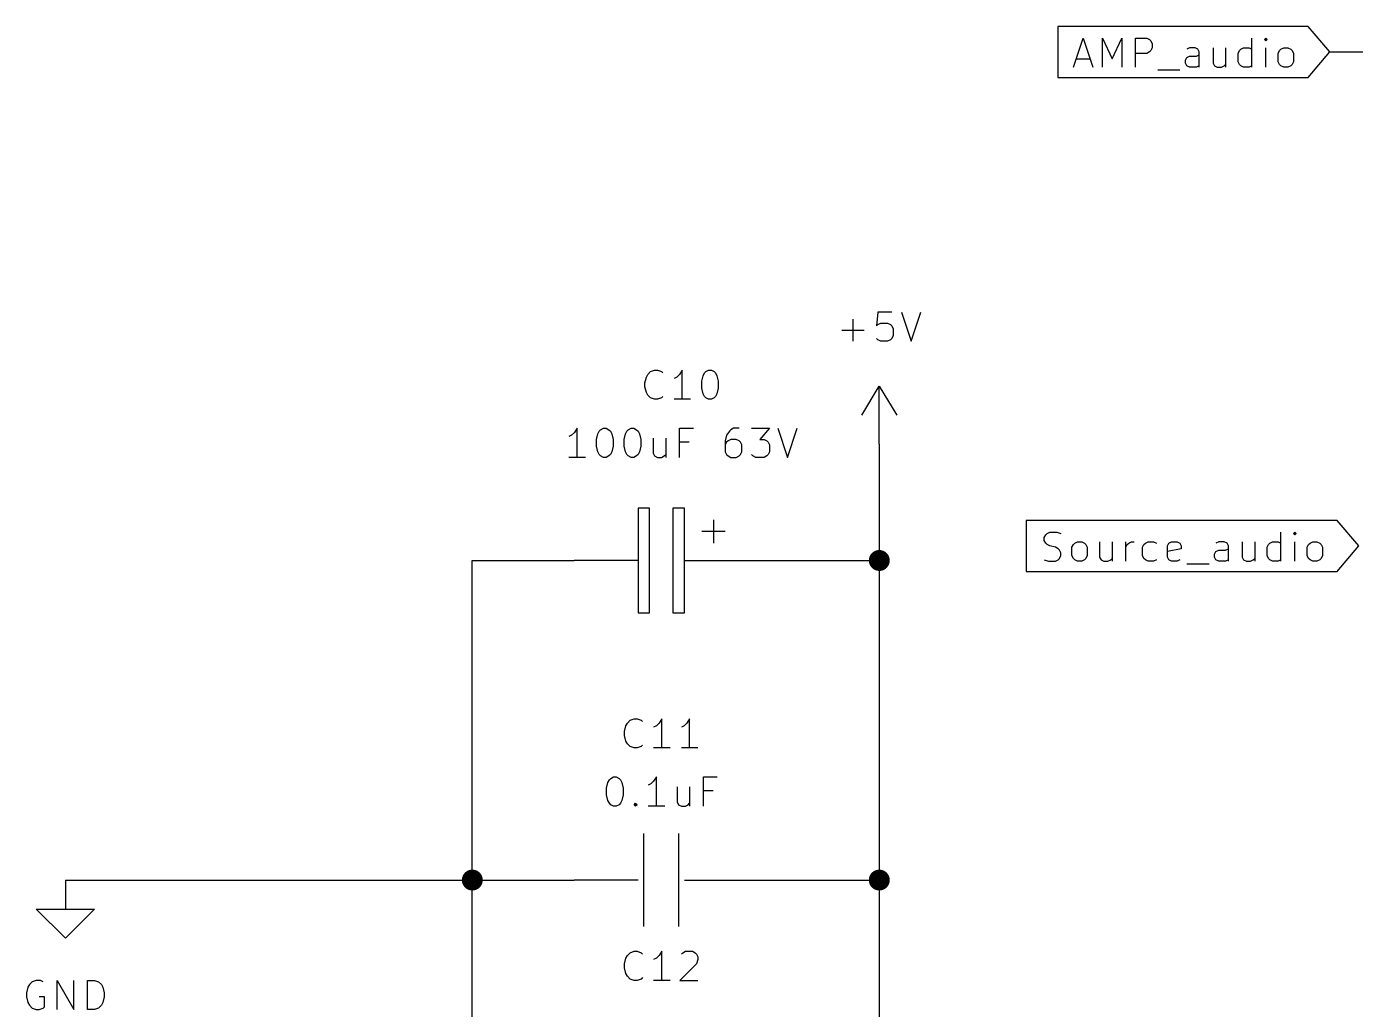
# Model space of a CAD drawing. Extents: x 0.3 to 16.3, y -11.7 to -0.2.
# Drawn here: x 10.558 to 12.844, y -5.473 to -3.781 of the extents above; entities that cross this region are included whole.
import ezdxf

# ---------------------------------------------------------------- set-up
doc = ezdxf.new("R2010")
doc.units = 0
doc.header["$MEASUREMENT"] = 0
doc.layers.add('BLACK', color=7, linetype='CONTINUOUS')

msp = doc.modelspace()

# ---------------------------------------------------------------- linework, layer by layer
at = {"layer": 'BLACK', "linetype": 'CONTINUOUS'}
for p, q in [((12.7625, -3.78124), (12.3321, -3.78124)), ((12.3321, -3.78124), (12.3321, -3.825)), ((12.8, -3.825), (12.7625, -3.78124)), ((12.3588, -3.85119), (12.3754, -3.80119)), ((12.3754, -3.80119), (12.3921, -3.85119)), ((12.4088, -3.85119), (12.4088, -3.80119)), ((12.4088, -3.80119), (12.4254, -3.83691)), ((12.4254, -3.83691), (12.4421, -3.80119)), ((12.4421, -3.80119), (12.4421, -3.85119)), ((12.4659, -3.85119), (12.4659, -3.80119)), ((12.4659, -3.80119), (12.485, -3.80119)), ((12.485, -3.80119), (12.4897, -3.80357)), ((12.4897, -3.80357), (12.4921, -3.80595)), ((12.4921, -3.80595), (12.4945, -3.81072)), ((12.4945, -3.81072), (12.4945, -3.81786)), ((12.6659, -3.85119), (12.6659, -3.80119)), ((12.6897, -3.80119), (12.6873, -3.80357)), ((12.6873, -3.80357), (12.6897, -3.80595)), ((12.6921, -3.80357), (12.6897, -3.80119)), ((12.6897, -3.80119), (12.6897, -3.80595)), ((12.6897, -3.80595), (12.6921, -3.80357)), ((12.3321, -3.825), (12.3321, -3.86876)), ((12.3635, -3.83691), (12.3873, -3.83691)), ((12.485, -3.82738), (12.4659, -3.82738)), ((12.4897, -3.825), (12.485, -3.82738)), ((12.4921, -3.82262), (12.4897, -3.825)), ((12.4945, -3.81786), (12.4921, -3.82262)), ((12.5516, -3.83929), (12.554, -3.83452)), ((12.5516, -3.84405), (12.5516, -3.83929)), ((12.5588, -3.81786), (12.554, -3.82024)), ((12.554, -3.83452), (12.5588, -3.83215)), ((12.5683, -3.81786), (12.5588, -3.81786)), ((12.5588, -3.83215), (12.5707, -3.83215)), ((12.5731, -3.82024), (12.5683, -3.81786)), ((12.5707, -3.83215), (12.5754, -3.82976)), ((12.5754, -3.825), (12.5731, -3.82024)), ((12.5754, -3.85119), (12.5754, -3.825)), ((12.5993, -3.81786), (12.5993, -3.84405)), ((12.6207, -3.81786), (12.6207, -3.85119)), ((12.6421, -3.82738), (12.6445, -3.82262)), ((12.6421, -3.84167), (12.6421, -3.82738)), ((12.6445, -3.82262), (12.6469, -3.82024)), ((12.6469, -3.82024), (12.6516, -3.81786)), ((12.6516, -3.81786), (12.6612, -3.81786)), ((12.6612, -3.81786), (12.6659, -3.82024)), ((12.6897, -3.85119), (12.6897, -3.81786)), ((12.7112, -3.82738), (12.7135, -3.82262)), ((12.7112, -3.84167), (12.7112, -3.82738)), ((12.7135, -3.82262), (12.7159, -3.82024)), ((12.7159, -3.82024), (12.7207, -3.81786)), ((12.7207, -3.81786), (12.7278, -3.81786)), ((12.7278, -3.81786), (12.7326, -3.82024)), ((12.7326, -3.82024), (12.735, -3.82262)), ((12.735, -3.82262), (12.7373, -3.82738)), ((12.7373, -3.82738), (12.7373, -3.84167)), ((12.7625, -3.86876), (12.8, -3.825)), ((12.8, -3.825), (13, -3.825)), ((12.504, -3.85595), (12.5421, -3.85595)), ((12.554, -3.84881), (12.5516, -3.84405)), ((12.5588, -3.85119), (12.554, -3.84881)), ((12.5707, -3.85119), (12.5588, -3.85119)), ((12.5754, -3.84881), (12.5707, -3.85119)), ((12.5993, -3.84405), (12.6016, -3.84881)), ((12.6016, -3.84881), (12.6064, -3.85119)), ((12.6064, -3.85119), (12.6135, -3.85119)), ((12.6135, -3.85119), (12.6183, -3.84881)), ((12.6183, -3.84881), (12.6207, -3.84643)), ((12.6445, -3.84643), (12.6421, -3.84167)), ((12.6469, -3.84881), (12.6445, -3.84643)), ((12.6516, -3.85119), (12.6469, -3.84881)), ((12.6612, -3.85119), (12.6516, -3.85119)), ((12.6659, -3.84881), (12.6612, -3.85119)), ((12.7135, -3.84643), (12.7112, -3.84167)), ((12.7159, -3.84881), (12.7135, -3.84643)), ((12.7207, -3.85119), (12.7159, -3.84881)), ((12.7278, -3.85119), (12.7207, -3.85119)), ((12.7326, -3.84881), (12.7278, -3.85119)), ((12.735, -3.84643), (12.7326, -3.84881)), ((12.7373, -3.84167), (12.735, -3.84643)), ((12.3321, -3.86876), (12.7625, -3.86876)), ((12.0226, -4.27261), (12.0202, -4.29642)), ((12.0464, -4.27261), (12.0226, -4.27261)), ((12.0631, -4.27261), (12.0798, -4.32261)), ((12.0798, -4.32261), (12.0964, -4.27261)), ((11.9798, -4.32261), (11.9798, -4.28452)), ((12.0202, -4.29642), (12.0226, -4.29404)), ((12.0226, -4.29404), (12.0274, -4.29166)), ((12.0274, -4.29166), (12.0393, -4.29166)), ((12.0393, -4.29166), (12.044, -4.29404)), ((12.044, -4.29404), (12.0464, -4.29642)), ((12.0464, -4.29642), (12.0488, -4.30119)), ((11.9607, -4.30357), (11.9988, -4.30357)), ((12.0226, -4.32023), (12.0202, -4.31785)), ((12.0464, -4.31785), (12.044, -4.32023)), ((12.0488, -4.31309), (12.0464, -4.31785)), ((12.0488, -4.30119), (12.0488, -4.31309)), ((12.0274, -4.32261), (12.0226, -4.32023)), ((12.0393, -4.32261), (12.0274, -4.32261)), ((12.044, -4.32023), (12.0393, -4.32261)), ((11.6219, -4.39404), (11.6243, -4.38452)), ((11.6243, -4.38452), (11.6267, -4.37976)), ((11.6267, -4.37976), (11.6314, -4.375)), ((11.6314, -4.375), (11.6386, -4.37261)), ((11.6386, -4.37261), (11.6433, -4.37261)), ((11.6433, -4.37261), (11.6505, -4.375)), ((11.6505, -4.375), (11.6529, -4.37737)), ((11.6767, -4.38452), (11.6719, -4.3869)), ((11.6814, -4.37976), (11.6767, -4.38452)), ((11.6862, -4.37261), (11.6814, -4.37976)), ((11.6862, -4.42261), (11.6862, -4.37261)), ((11.7195, -4.39166), (11.7219, -4.38214)), ((11.7219, -4.38214), (11.7243, -4.37737)), ((11.7243, -4.37737), (11.7267, -4.375)), ((11.7267, -4.375), (11.7314, -4.37261)), ((11.7314, -4.37261), (11.7362, -4.37261)), ((11.7362, -4.37261), (11.7409, -4.375)), ((11.7409, -4.375), (11.7433, -4.37737)), ((11.7433, -4.37737), (11.7457, -4.38214)), ((11.7457, -4.38214), (11.7481, -4.39166)), ((11.6219, -4.40119), (11.6219, -4.39404)), ((11.6243, -4.41071), (11.6219, -4.40119)), ((11.6267, -4.41547), (11.6243, -4.41071)), ((11.7195, -4.40357), (11.7195, -4.39166)), ((11.7219, -4.41309), (11.7195, -4.40357)), ((11.7481, -4.40357), (11.7457, -4.41309)), ((11.7481, -4.39166), (11.7481, -4.40357)), ((11.995, -4.45), (12.025, -4.4)), ((12.025, -4.5), (12.025, -4.4)), ((12.025, -4.4), (12.055, -4.45)), ((11.6314, -4.42023), (11.6267, -4.41547)), ((11.6386, -4.42261), (11.6314, -4.42023)), ((11.6433, -4.42261), (11.6386, -4.42261)), ((11.6505, -4.42023), (11.6433, -4.42261)), ((11.6529, -4.41785), (11.6505, -4.42023)), ((11.7005, -4.42261), (11.6719, -4.42261)), ((11.7243, -4.41785), (11.7219, -4.41309)), ((11.7267, -4.42023), (11.7243, -4.41785)), ((11.7314, -4.42261), (11.7267, -4.42023)), ((11.7362, -4.42261), (11.7314, -4.42261)), ((11.7409, -4.42023), (11.7362, -4.42261)), ((11.7433, -4.41785), (11.7409, -4.42023)), ((11.7457, -4.41309), (11.7433, -4.41785)), ((11.5005, -4.47976), (11.4957, -4.48452)), ((11.5052, -4.47261), (11.5005, -4.47976)), ((11.5052, -4.52261), (11.5052, -4.47261)), ((11.5409, -4.48214), (11.5433, -4.47737)), ((11.5433, -4.47737), (11.5457, -4.475)), ((11.5457, -4.475), (11.5505, -4.47261)), ((11.5505, -4.47261), (11.5552, -4.47261)), ((11.5552, -4.47261), (11.56, -4.475)), ((11.56, -4.475), (11.5624, -4.47737)), ((11.5624, -4.47737), (11.5648, -4.48214)), ((11.5886, -4.48214), (11.5909, -4.47737)), ((11.5909, -4.47737), (11.5933, -4.475)), ((11.5933, -4.475), (11.5981, -4.47261)), ((11.5981, -4.47261), (11.6029, -4.47261)), ((11.6029, -4.47261), (11.6076, -4.475)), ((11.6076, -4.475), (11.61, -4.47737)), ((11.61, -4.47737), (11.6124, -4.48214)), ((11.6814, -4.52261), (11.6814, -4.47261)), ((11.6814, -4.47261), (11.7052, -4.47261)), ((11.7671, -4.47737), (11.7624, -4.48452)), ((11.7695, -4.475), (11.7671, -4.47737)), ((11.7743, -4.47261), (11.7695, -4.475)), ((11.7838, -4.47261), (11.7743, -4.47261)), ((11.8052, -4.47261), (11.8362, -4.47261)), ((11.8362, -4.47261), (11.8195, -4.49166)), ((11.8505, -4.47261), (11.8671, -4.52261)), ((11.8671, -4.52261), (11.8838, -4.47261)), ((11.4957, -4.48452), (11.4909, -4.4869)), ((11.5386, -4.49166), (11.5409, -4.48214)), ((11.5386, -4.50357), (11.5386, -4.49166)), ((11.5648, -4.48214), (11.5671, -4.49166)), ((11.5671, -4.49166), (11.5671, -4.50357)), ((11.5862, -4.49166), (11.5886, -4.48214)), ((11.5862, -4.50357), (11.5862, -4.49166)), ((11.6124, -4.48214), (11.6148, -4.49166)), ((11.6148, -4.49166), (11.6148, -4.50357)), ((11.6362, -4.48928), (11.6362, -4.51547)), ((11.6576, -4.48928), (11.6576, -4.52261)), ((11.6981, -4.49642), (11.6814, -4.49642)), ((11.7624, -4.48452), (11.76, -4.49404)), ((11.76, -4.49404), (11.76, -4.51309)), ((11.7624, -4.49642), (11.76, -4.50119)), ((11.7648, -4.49404), (11.7624, -4.49642)), ((11.7695, -4.49166), (11.7648, -4.49404)), ((11.779, -4.49166), (11.7695, -4.49166)), ((11.7838, -4.49404), (11.779, -4.49166)), ((11.7862, -4.49642), (11.7838, -4.49404)), ((11.7886, -4.50119), (11.7862, -4.49642)), ((11.7886, -4.51309), (11.7886, -4.50119)), ((11.8195, -4.49166), (11.8267, -4.49166)), ((11.8267, -4.49166), (11.8314, -4.49404)), ((11.8314, -4.49404), (11.8338, -4.49642)), ((11.8338, -4.49642), (11.8362, -4.50119)), ((11.8362, -4.50119), (11.8362, -4.51309)), ((12.025, -4.5), (12.025, -4.7)), ((11.5195, -4.52261), (11.4909, -4.52261)), ((11.5409, -4.51309), (11.5386, -4.50357)), ((11.5433, -4.51785), (11.5409, -4.51309)), ((11.5457, -4.52023), (11.5433, -4.51785)), ((11.5505, -4.52261), (11.5457, -4.52023)), ((11.5552, -4.52261), (11.5505, -4.52261)), ((11.56, -4.52023), (11.5552, -4.52261)), ((11.5624, -4.51785), (11.56, -4.52023)), ((11.5648, -4.51309), (11.5624, -4.51785)), ((11.5671, -4.50357), (11.5648, -4.51309)), ((11.5886, -4.51309), (11.5862, -4.50357)), ((11.5909, -4.51785), (11.5886, -4.51309)), ((11.5933, -4.52023), (11.5909, -4.51785)), ((11.5981, -4.52261), (11.5933, -4.52023)), ((11.6029, -4.52261), (11.5981, -4.52261)), ((11.6076, -4.52023), (11.6029, -4.52261)), ((11.61, -4.51785), (11.6076, -4.52023)), ((11.6124, -4.51309), (11.61, -4.51785)), ((11.6148, -4.50357), (11.6124, -4.51309)), ((11.6362, -4.51547), (11.6386, -4.52023)), ((11.6386, -4.52023), (11.6433, -4.52261)), ((11.6433, -4.52261), (11.6505, -4.52261)), ((11.6505, -4.52261), (11.6552, -4.52023)), ((11.6552, -4.52023), (11.6576, -4.51785)), ((11.76, -4.51309), (11.7624, -4.51785)), ((11.7624, -4.51785), (11.7648, -4.52023)), ((11.7648, -4.52023), (11.7695, -4.52261)), ((11.7695, -4.52261), (11.779, -4.52261)), ((11.779, -4.52261), (11.7838, -4.52023)), ((11.7838, -4.52023), (11.7862, -4.51785)), ((11.7862, -4.51785), (11.7886, -4.51309)), ((11.8076, -4.52023), (11.8052, -4.51785)), ((11.8124, -4.52261), (11.8076, -4.52023)), ((11.8267, -4.52261), (11.8124, -4.52261)), ((11.8314, -4.52023), (11.8267, -4.52261)), ((11.8338, -4.51785), (11.8314, -4.52023)), ((11.8362, -4.51309), (11.8338, -4.51785)), ((11.63, -4.61), (11.61, -4.61)), ((11.61, -4.61), (11.61, -4.79)), ((11.63, -4.79), (11.63, -4.61)), ((11.67, -4.61), (11.67, -4.79)), ((11.69, -4.61), (11.67, -4.61)), ((11.69, -4.79), (11.69, -4.61)), ((11.74, -4.63), (11.74, -4.67)), ((12.8125, -4.63124), (12.2774, -4.63124)), ((12.2774, -4.63124), (12.2774, -4.675)), ((12.85, -4.675), (12.8125, -4.63124)), ((11.76, -4.65), (11.72, -4.65)), ((12.3088, -4.66072), (12.3112, -4.65595)), ((12.3088, -4.66548), (12.3088, -4.66072)), ((12.3112, -4.65595), (12.3135, -4.65357)), ((12.3135, -4.65357), (12.3183, -4.65119)), ((12.3183, -4.65119), (12.3302, -4.65119)), ((12.3302, -4.65119), (12.3373, -4.65357)), ((12.7159, -4.70119), (12.7159, -4.65119)), ((12.7397, -4.65119), (12.7373, -4.65357)), ((12.7373, -4.65357), (12.7397, -4.65595)), ((12.7421, -4.65357), (12.7397, -4.65119)), ((12.7397, -4.65119), (12.7397, -4.65595)), ((12.7397, -4.65595), (12.7421, -4.65357)), ((12.2774, -4.675), (12.2774, -4.71876)), ((12.3112, -4.67024), (12.3088, -4.66548)), ((12.3135, -4.67262), (12.3112, -4.67024)), ((12.3183, -4.675), (12.3135, -4.67262)), ((12.3278, -4.67738), (12.3183, -4.675)), ((12.3326, -4.67976), (12.3278, -4.67738)), ((12.335, -4.68215), (12.3326, -4.67976)), ((12.3373, -4.68691), (12.335, -4.68215)), ((12.3564, -4.67738), (12.3588, -4.67262)), ((12.3564, -4.69167), (12.3564, -4.67738)), ((12.3588, -4.67262), (12.3612, -4.67024)), ((12.3612, -4.67024), (12.3659, -4.66786)), ((12.3659, -4.66786), (12.3731, -4.66786)), ((12.3731, -4.66786), (12.3778, -4.67024)), ((12.3778, -4.67024), (12.3802, -4.67262)), ((12.3802, -4.67262), (12.3826, -4.67738)), ((12.3826, -4.67738), (12.3826, -4.69167)), ((12.404, -4.66786), (12.404, -4.69405)), ((12.4254, -4.66786), (12.4254, -4.70119)), ((12.4493, -4.70119), (12.4493, -4.66786)), ((12.4493, -4.67738), (12.4516, -4.67262)), ((12.4516, -4.67262), (12.454, -4.67024)), ((12.454, -4.67024), (12.4588, -4.66786)), ((12.4588, -4.66786), (12.4635, -4.66786)), ((12.4778, -4.67738), (12.4802, -4.67262)), ((12.4778, -4.69167), (12.4778, -4.67738)), ((12.4802, -4.67262), (12.4826, -4.67024)), ((12.4826, -4.67024), (12.4873, -4.66786)), ((12.4873, -4.66786), (12.4969, -4.66786)), ((12.4969, -4.66786), (12.5016, -4.67024)), ((12.5207, -4.675), (12.5231, -4.67024)), ((12.5207, -4.69405), (12.5207, -4.675)), ((12.5445, -4.67976), (12.5207, -4.68452)), ((12.5231, -4.67024), (12.5278, -4.66786)), ((12.5278, -4.66786), (12.5373, -4.66786)), ((12.5373, -4.66786), (12.5421, -4.67024)), ((12.5421, -4.67024), (12.5445, -4.675)), ((12.5445, -4.675), (12.5445, -4.67976)), ((12.6016, -4.68929), (12.604, -4.68452)), ((12.6088, -4.66786), (12.604, -4.67024)), ((12.604, -4.68452), (12.6088, -4.68215)), ((12.6183, -4.66786), (12.6088, -4.66786)), ((12.6088, -4.68215), (12.6207, -4.68215)), ((12.6231, -4.67024), (12.6183, -4.66786)), ((12.6207, -4.68215), (12.6254, -4.67976)), ((12.6254, -4.675), (12.6231, -4.67024)), ((12.6254, -4.70119), (12.6254, -4.675)), ((12.6493, -4.66786), (12.6493, -4.69405)), ((12.6707, -4.66786), (12.6707, -4.70119)), ((12.6921, -4.67738), (12.6945, -4.67262)), ((12.6921, -4.69167), (12.6921, -4.67738)), ((12.6945, -4.67262), (12.6969, -4.67024)), ((12.6969, -4.67024), (12.7016, -4.66786)), ((12.7016, -4.66786), (12.7112, -4.66786)), ((12.7112, -4.66786), (12.7159, -4.67024)), ((12.7397, -4.70119), (12.7397, -4.66786)), ((12.7612, -4.67738), (12.7635, -4.67262)), ((12.7612, -4.69167), (12.7612, -4.67738)), ((12.7635, -4.67262), (12.7659, -4.67024)), ((12.7659, -4.67024), (12.7707, -4.66786)), ((12.7707, -4.66786), (12.7778, -4.66786)), ((12.7778, -4.66786), (12.7826, -4.67024)), ((12.7826, -4.67024), (12.785, -4.67262)), ((12.785, -4.67262), (12.7873, -4.67738)), ((12.7873, -4.67738), (12.7873, -4.69167)), ((12.8125, -4.71876), (12.85, -4.675)), ((11.325, -5.25), (11.325, -4.7)), ((11.325, -4.7), (11.5, -4.7)), ((11.61, -4.7), (11.5, -4.7)), ((11.69, -4.7), (11.8, -4.7)), ((11.8, -4.7), (12.025, -4.7)), ((12.025, -4.7), (12.025, -5.25)), ((12.3088, -4.69881), (12.3159, -4.70119)), ((12.3159, -4.70119), (12.3278, -4.70119)), ((12.3278, -4.70119), (12.3326, -4.69881)), ((12.3326, -4.69881), (12.335, -4.69643)), ((12.335, -4.69643), (12.3373, -4.69167)), ((12.3373, -4.69167), (12.3373, -4.68691)), ((12.3588, -4.69643), (12.3564, -4.69167)), ((12.3612, -4.69881), (12.3588, -4.69643)), ((12.3659, -4.70119), (12.3612, -4.69881)), ((12.3731, -4.70119), (12.3659, -4.70119)), ((12.3778, -4.69881), (12.3731, -4.70119)), ((12.3802, -4.69643), (12.3778, -4.69881)), ((12.3826, -4.69167), (12.3802, -4.69643)), ((12.404, -4.69405), (12.4064, -4.69881)), ((12.4064, -4.69881), (12.4112, -4.70119)), ((12.4112, -4.70119), (12.4183, -4.70119)), ((12.4183, -4.70119), (12.4231, -4.69881)), ((12.4231, -4.69881), (12.4254, -4.69643)), ((12.4802, -4.69643), (12.4778, -4.69167)), ((12.4826, -4.69881), (12.4802, -4.69643)), ((12.4873, -4.70119), (12.4826, -4.69881)), ((12.4969, -4.70119), (12.4873, -4.70119)), ((12.5016, -4.69881), (12.4969, -4.70119)), ((12.5231, -4.69881), (12.5207, -4.69405)), ((12.5278, -4.70119), (12.5231, -4.69881)), ((12.5373, -4.70119), (12.5278, -4.70119)), ((12.5421, -4.69881), (12.5373, -4.70119)), ((12.554, -4.70595), (12.5921, -4.70595)), ((12.6016, -4.69405), (12.6016, -4.68929)), ((12.604, -4.69881), (12.6016, -4.69405)), ((12.6088, -4.70119), (12.604, -4.69881)), ((12.6207, -4.70119), (12.6088, -4.70119)), ((12.6254, -4.69881), (12.6207, -4.70119)), ((12.6493, -4.69405), (12.6516, -4.69881)), ((12.6516, -4.69881), (12.6564, -4.70119)), ((12.6564, -4.70119), (12.6635, -4.70119)), ((12.6635, -4.70119), (12.6683, -4.69881)), ((12.6683, -4.69881), (12.6707, -4.69643)), ((12.6945, -4.69643), (12.6921, -4.69167)), ((12.6969, -4.69881), (12.6945, -4.69643)), ((12.7016, -4.70119), (12.6969, -4.69881)), ((12.7112, -4.70119), (12.7016, -4.70119)), ((12.7159, -4.69881), (12.7112, -4.70119)), ((12.7635, -4.69643), (12.7612, -4.69167)), ((12.7659, -4.69881), (12.7635, -4.69643)), ((12.7707, -4.70119), (12.7659, -4.69881)), ((12.7778, -4.70119), (12.7707, -4.70119)), ((12.7826, -4.69881), (12.7778, -4.70119)), ((12.785, -4.69643), (12.7826, -4.69881)), ((12.7873, -4.69167), (12.785, -4.69643)), ((12.2774, -4.71876), (12.8125, -4.71876)), ((11.61, -4.79), (11.63, -4.79)), ((11.67, -4.79), (11.69, -4.79)), ((11.5893, -4.98452), (11.5917, -4.97976)), ((11.5917, -4.97976), (11.5964, -4.975)), ((11.5964, -4.975), (11.6036, -4.97262)), ((11.6036, -4.97262), (11.6083, -4.97262)), ((11.6083, -4.97262), (11.6155, -4.975)), ((11.6155, -4.975), (11.6179, -4.97738)), ((11.6464, -4.97976), (11.6417, -4.98452)), ((11.6512, -4.97262), (11.6464, -4.97976)), ((11.6512, -5.02262), (11.6512, -4.97262)), ((11.694, -4.97976), (11.6893, -4.98452)), ((11.6988, -4.97262), (11.694, -4.97976)), ((11.6988, -5.02262), (11.6988, -4.97262)), ((11.5869, -4.99405), (11.5893, -4.98452)), ((11.5869, -5.00119), (11.5869, -4.99405)), ((11.5893, -5.01071), (11.5869, -5.00119)), ((11.6417, -4.98452), (11.6369, -4.9869)), ((11.6893, -4.98452), (11.6845, -4.9869)), ((11.5917, -5.01547), (11.5893, -5.01071)), ((11.5964, -5.02024), (11.5917, -5.01547)), ((11.6036, -5.02262), (11.5964, -5.02024)), ((11.6083, -5.02262), (11.6036, -5.02262)), ((11.6155, -5.02024), (11.6083, -5.02262)), ((11.6179, -5.01785), (11.6155, -5.02024)), ((11.6655, -5.02262), (11.6369, -5.02262)), ((11.7131, -5.02262), (11.6845, -5.02262)), ((11.5631, -5.075), (11.5679, -5.07262)), ((11.5679, -5.07262), (11.5726, -5.07262)), ((11.5726, -5.07262), (11.5774, -5.075)), ((11.6417, -5.07262), (11.6369, -5.07976)), ((11.6417, -5.12262), (11.6417, -5.07262)), ((11.7226, -5.12262), (11.7226, -5.07262)), ((11.7226, -5.07262), (11.7464, -5.07262)), ((11.5559, -5.09167), (11.5583, -5.08214)), ((11.5559, -5.10357), (11.5559, -5.09167)), ((11.5583, -5.08214), (11.5607, -5.07738)), ((11.5607, -5.07738), (11.5631, -5.075)), ((11.5774, -5.075), (11.5798, -5.07738)), ((11.5798, -5.07738), (11.5821, -5.08214)), ((11.5821, -5.08214), (11.5845, -5.09167)), ((11.5845, -5.09167), (11.5845, -5.10357)), ((11.6321, -5.08452), (11.6274, -5.0869)), ((11.6369, -5.07976), (11.6321, -5.08452)), ((11.6774, -5.08928), (11.6774, -5.11547)), ((11.6988, -5.08928), (11.6988, -5.12262)), ((11.7393, -5.09643), (11.7226, -5.09643)), ((11.5583, -5.11309), (11.5559, -5.10357)), ((11.5607, -5.11785), (11.5583, -5.11309)), ((11.5631, -5.12024), (11.5607, -5.11785)), ((11.5798, -5.11785), (11.5774, -5.12024)), ((11.5821, -5.11309), (11.5798, -5.11785)), ((11.5845, -5.10357), (11.5821, -5.11309)), ((11.6036, -5.12024), (11.6059, -5.11785)), ((11.6059, -5.11785), (11.6083, -5.12024)), ((11.6059, -5.11785), (11.6059, -5.12262)), ((11.6774, -5.11547), (11.6798, -5.12024)), ((11.6964, -5.12024), (11.6988, -5.11785)), ((11.5679, -5.12262), (11.5631, -5.12024)), ((11.5726, -5.12262), (11.5679, -5.12262)), ((11.5774, -5.12024), (11.5726, -5.12262)), ((11.6059, -5.12262), (11.6036, -5.12024)), ((11.6083, -5.12024), (11.6059, -5.12262)), ((11.6559, -5.12262), (11.6274, -5.12262)), ((11.6798, -5.12024), (11.6845, -5.12262)), ((11.6845, -5.12262), (11.6917, -5.12262)), ((11.6917, -5.12262), (11.6964, -5.12024)), ((11.62, -5.33), (11.62, -5.17)), ((11.68, -5.33), (11.68, -5.17)), ((10.625, -5.25), (10.625, -5.3)), ((10.625, -5.25), (11.325, -5.25)), ((11.325, -5.25), (11.5, -5.25)), ((11.325, -5.65), (11.325, -5.25)), ((11.61, -5.25), (11.5, -5.25)), ((11.69, -5.25), (11.8, -5.25)), ((11.8, -5.25), (12.025, -5.25)), ((12.025, -5.25), (12.025, -5.65)), ((10.625, -5.35), (10.575, -5.3)), ((10.575, -5.3), (10.625, -5.3)), ((10.625, -5.3), (10.675, -5.3)), ((10.675, -5.3), (10.625, -5.35)), ((11.5869, -5.39405), (11.5893, -5.38452)), ((11.5869, -5.40119), (11.5869, -5.39405)), ((11.5893, -5.38452), (11.5917, -5.37976)), ((11.5917, -5.37976), (11.5964, -5.375)), ((11.5964, -5.375), (11.6036, -5.37262)), ((11.6036, -5.37262), (11.6083, -5.37262)), ((11.6083, -5.37262), (11.6155, -5.375)), ((11.6155, -5.375), (11.6179, -5.37738)), ((11.6417, -5.38452), (11.6369, -5.3869)), ((11.6464, -5.37976), (11.6417, -5.38452)), ((11.6512, -5.37262), (11.6464, -5.37976)), ((11.6512, -5.42262), (11.6512, -5.37262)), ((11.7107, -5.39405), (11.6821, -5.42262)), ((11.6845, -5.37738), (11.6869, -5.375)), ((11.6869, -5.375), (11.6917, -5.37262)), ((11.6917, -5.37262), (11.7036, -5.37262)), ((11.7036, -5.37262), (11.7083, -5.375)), ((11.7083, -5.375), (11.7107, -5.37738)), ((11.7107, -5.37738), (11.7131, -5.38214)), ((11.7131, -5.3869), (11.7107, -5.39405)), ((11.7131, -5.38214), (11.7131, -5.3869)), ((11.5893, -5.41071), (11.5869, -5.40119)), ((11.5917, -5.41547), (11.5893, -5.41071)), ((11.5964, -5.42024), (11.5917, -5.41547)), ((10.5607, -5.43452), (10.5583, -5.44404)), ((10.5631, -5.42976), (10.5607, -5.43452)), ((10.5679, -5.425), (10.5631, -5.42976)), ((10.575, -5.42261), (10.5679, -5.425)), ((10.5821, -5.42261), (10.575, -5.42261)), ((10.5869, -5.425), (10.5821, -5.42261)), ((10.6107, -5.47261), (10.6107, -5.42261)), ((10.6107, -5.42261), (10.6393, -5.47261)), ((10.6393, -5.47261), (10.6393, -5.42261)), ((10.6631, -5.47261), (10.6631, -5.42261)), ((10.6631, -5.42261), (10.675, -5.42261)), ((10.675, -5.42261), (10.6821, -5.425)), ((10.6821, -5.425), (10.6869, -5.42976)), ((10.6869, -5.42976), (10.6893, -5.43452)), ((10.6893, -5.43452), (10.6917, -5.44404)), ((11.6036, -5.42262), (11.5964, -5.42024)), ((11.6083, -5.42262), (11.6036, -5.42262)), ((11.6155, -5.42024), (11.6083, -5.42262)), ((11.6179, -5.41785), (11.6155, -5.42024)), ((11.6655, -5.42262), (11.6369, -5.42262)), ((11.6821, -5.42262), (11.7131, -5.42262)), ((10.5583, -5.44404), (10.5583, -5.45119)), ((10.5583, -5.45119), (10.5607, -5.46071)), ((10.5607, -5.46071), (10.5631, -5.46547)), ((10.5893, -5.45119), (10.5798, -5.45119)), ((10.5893, -5.46785), (10.5893, -5.45119)), ((10.6893, -5.46071), (10.6869, -5.46547)), ((10.6917, -5.45119), (10.6893, -5.46071)), ((10.6917, -5.44404), (10.6917, -5.45119)), ((10.5631, -5.46547), (10.5679, -5.47023)), ((10.5679, -5.47023), (10.575, -5.47261)), ((10.575, -5.47261), (10.5798, -5.47261)), ((10.5798, -5.47261), (10.5869, -5.47023)), ((10.5869, -5.47023), (10.5893, -5.46785)), ((10.675, -5.47261), (10.6631, -5.47261)), ((10.6821, -5.47023), (10.675, -5.47261)), ((10.6869, -5.46547), (10.6821, -5.47023))]:
    msp.add_line(p, q, dxfattribs=at)
at = {"layer": 'BLACK', "const_width": 0.018}
for points in [[(12.016, -4.7, 1), (12.034, -4.7, 1)], [(11.316, -5.25, 1), (11.334, -5.25, 1)], [(12.016, -5.25, 1), (12.034, -5.25, 1)]]:
    msp.add_lwpolyline(points, format="xyb", close=True, dxfattribs=at)

doc.saveas('drawing.dxf')
